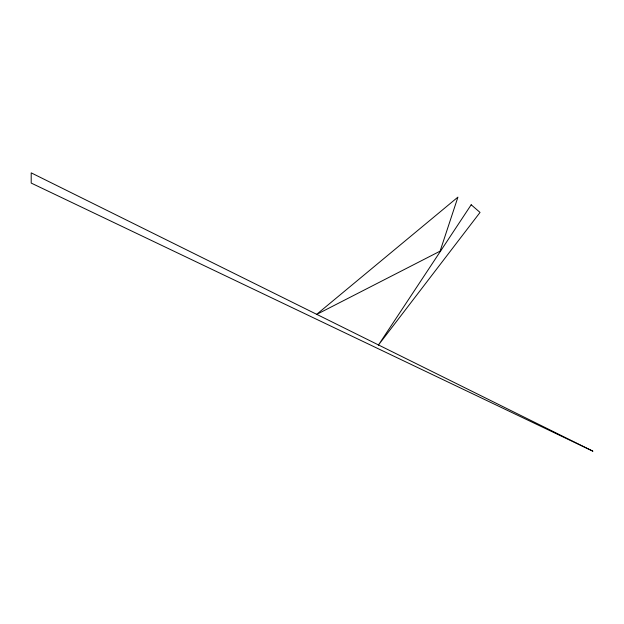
<?xml version="1.0" encoding="UTF-8"?>
<svg xmlns="http://www.w3.org/2000/svg" width="624" height="624" viewBox="0 0 624 624"><rect width="100%" height="100%" fill="white"/><g stroke="black" fill="none" stroke-linecap="round" stroke-linejoin="round"><path stroke-width="0.94" d="M440.24 250.723L457.93 197.114L316.423 314.551L440.731 250.832M471.19 204.773L378.331 345.189L480.035 212.433L471.19 204.773M592.8 451.144L31.2 183.074L31.2 172.856L592.8 451.144"/></g></svg>
